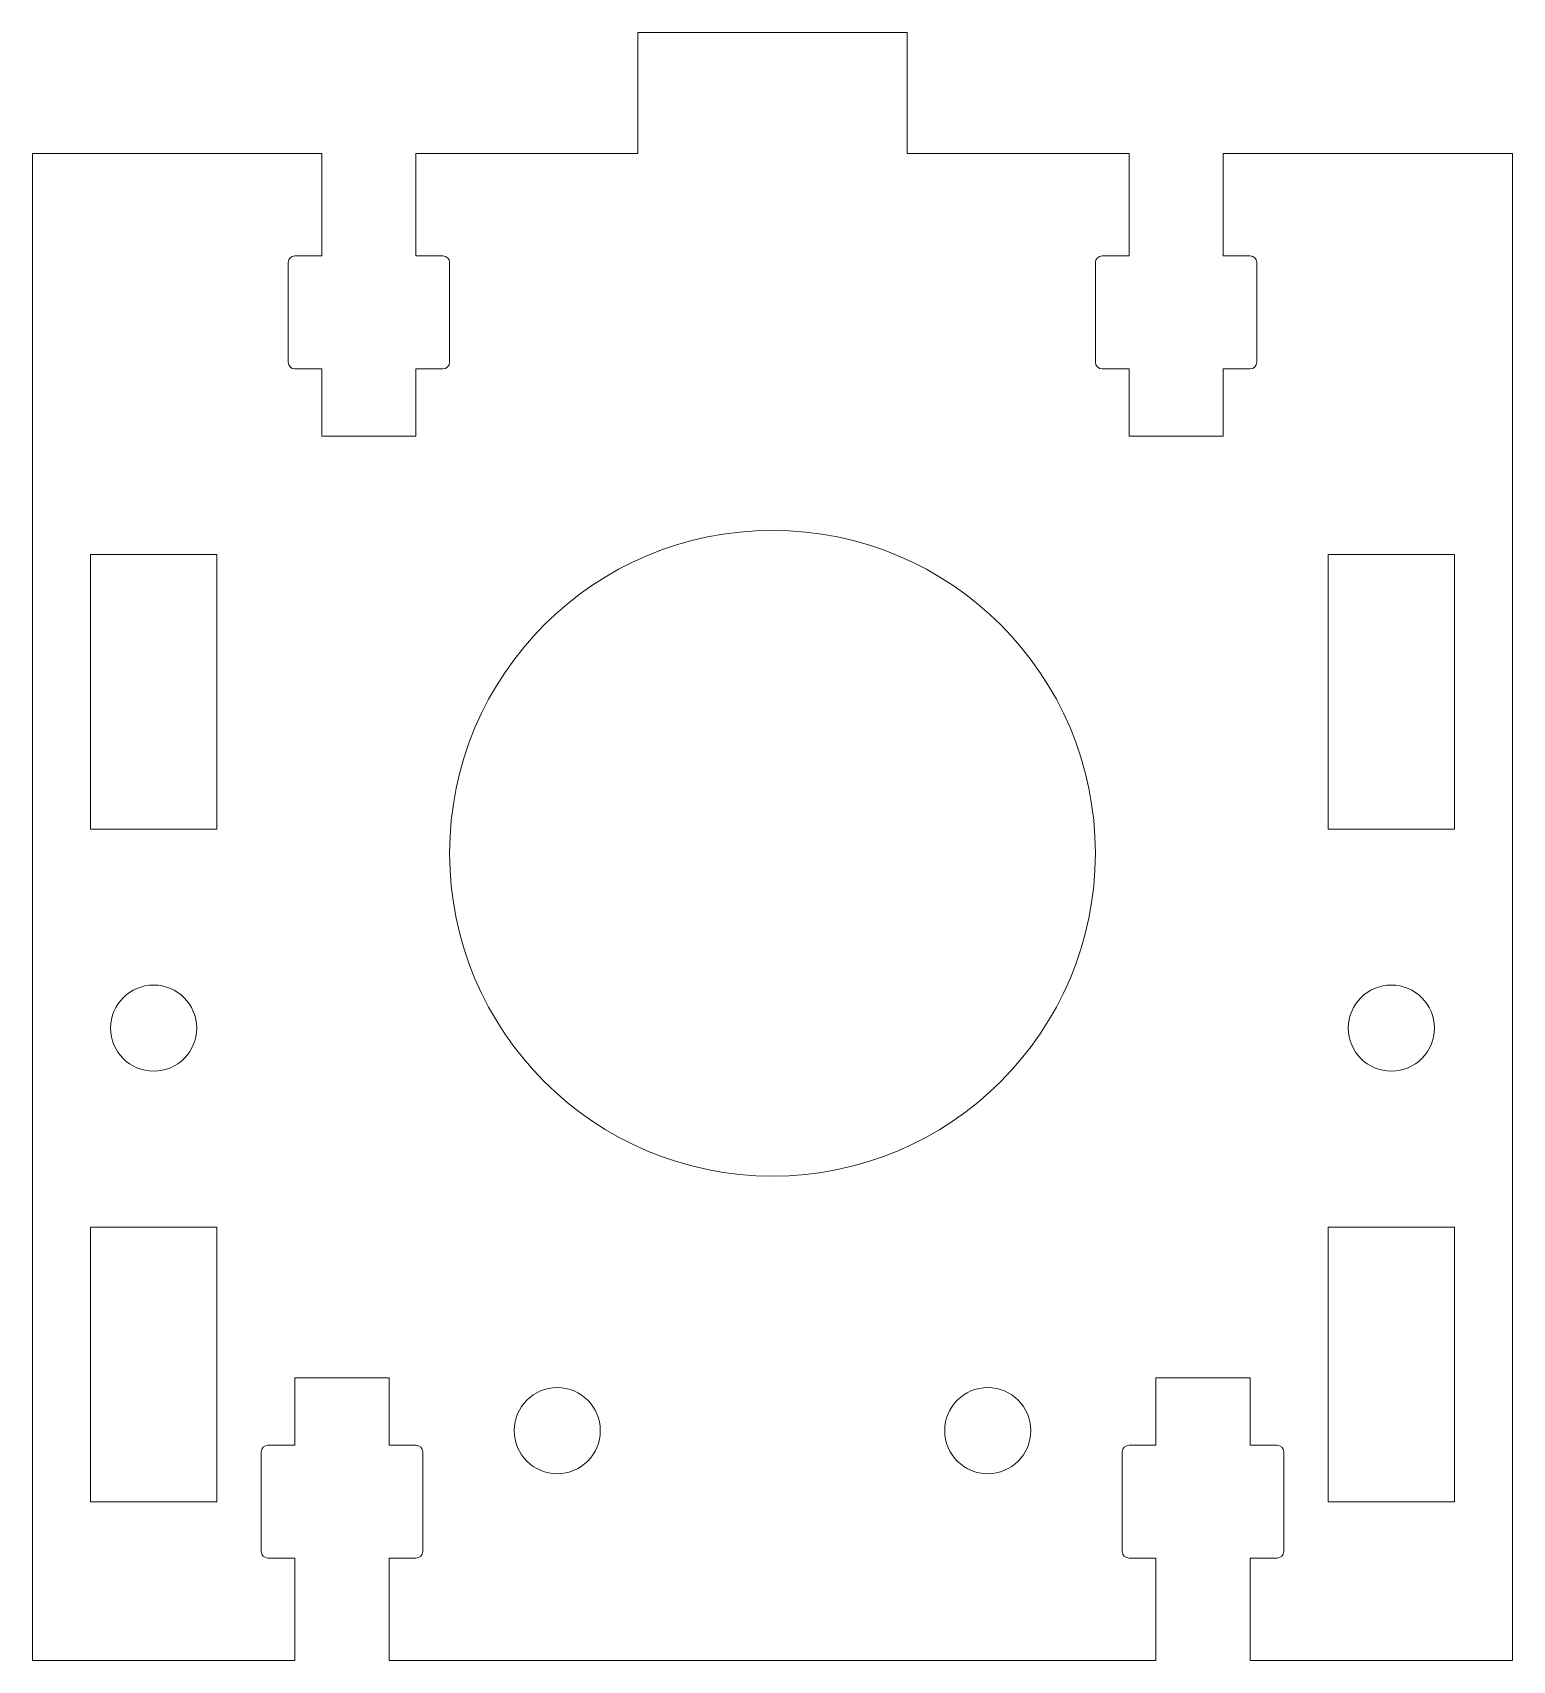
# Model space of a CAD drawing. Header units: millimetres. Extents: x -27.5 to 27.5, y -28 to 32.5.
import ezdxf

# ---------------------------------------------------------------- set-up
doc = ezdxf.new("R2010")
doc.units = ezdxf.units.MM

msp = doc.modelspace()

# ---------------------------------------------------------------- linework, layer by layer
at = {"color": 7, "linetype": 'Continuous', "lineweight": 15}
for p, q in [((5, 32.5), (-5, 32.5)), ((-5, 32.5), (-5, 28)), ((5, 28), (5, 32.5)), ((-16.75, 28), (-27.5, 28)), ((-27.5, 28), (-27.5, -28)), ((-16.75, 28), (-16.75, 24.2)), ((-5, 28), (-13.25, 28)), ((-13.25, 24.2), (-13.25, 28)), ((13.25, 28), (5, 28)), ((13.25, 28), (13.25, 24.2)), ((27.5, 28), (16.75, 28)), ((16.75, 24.2), (16.75, 28)), ((27.5, -28), (27.5, 28)), ((-16.75, 24.2), (-17.75, 24.2)), ((-12.25, 24.2), (-13.25, 24.2)), ((13.25, 24.2), (12.25, 24.2)), ((17.75, 24.2), (16.75, 24.2)), ((-18, 23.95), (-18, 20.25)), ((-12, 20.25), (-12, 23.95)), ((12, 23.95), (12, 20.25)), ((18, 20.25), (18, 23.95)), ((-17.75, 20), (-16.75, 20)), ((-16.75, 20), (-16.75, 17.5)), ((-13.25, 20), (-12.25, 20)), ((-13.25, 17.5), (-13.25, 20)), ((12.25, 20), (13.25, 20)), ((13.25, 20), (13.25, 17.5)), ((16.75, 20), (17.75, 20)), ((16.75, 17.5), (16.75, 20)), ((-16.75, 17.5), (-13.25, 17.5)), ((13.25, 17.5), (16.75, 17.5)), ((-25.35, 13.1), (-25.35, 2.9)), ((-20.65, 13.1), (-25.35, 13.1)), ((-20.65, 2.9), (-20.65, 13.1)), ((20.65, 13.1), (20.65, 2.9)), ((25.35, 13.1), (20.65, 13.1)), ((25.35, 2.9), (25.35, 13.1)), ((-25.35, 2.9), (-20.65, 2.9)), ((20.65, 2.9), (25.35, 2.9)), ((-25.35, -11.9), (-25.35, -22.1)), ((-20.65, -11.9), (-25.35, -11.9)), ((-20.65, -22.1), (-20.65, -11.9)), ((20.65, -11.9), (20.65, -22.1)), ((25.35, -11.9), (20.65, -11.9)), ((25.35, -22.1), (25.35, -11.9)), ((-17.75, -17.5), (-17.75, -20)), ((-14.25, -17.5), (-17.75, -17.5)), ((-14.25, -20), (-14.25, -17.5)), ((14.25, -17.5), (14.25, -20)), ((17.75, -17.5), (14.25, -17.5)), ((17.75, -20), (17.75, -17.5)), ((-19, -20.25), (-19, -23.95)), ((-17.75, -20), (-18.75, -20)), ((-13.25, -20), (-14.25, -20)), ((-13, -23.95), (-13, -20.25)), ((13, -20.25), (13, -23.95)), ((14.25, -20), (13.25, -20)), ((18.75, -20), (17.75, -20)), ((19, -23.95), (19, -20.25)), ((-25.35, -22.1), (-20.65, -22.1)), ((20.65, -22.1), (25.35, -22.1)), ((-18.75, -24.2), (-17.75, -24.2)), ((-17.75, -24.2), (-17.75, -28)), ((-14.25, -28), (-14.25, -24.2)), ((-14.25, -24.2), (-13.25, -24.2)), ((13.25, -24.2), (14.25, -24.2)), ((14.25, -24.2), (14.25, -28)), ((17.75, -24.2), (18.75, -24.2)), ((17.75, -28), (17.75, -24.2)), ((-27.5, -28), (-17.75, -28)), ((-14.25, -28), (14.25, -28)), ((17.75, -28), (27.5, -28))]:
    msp.add_line(p, q, dxfattribs=at)
for centre, radius in [((0, 2), 12), ((-23, -4.5), 1.6), ((23, -4.5), 1.6), ((-8, -19.46), 1.6), ((8, -19.46), 1.6)]:
    msp.add_circle(centre, radius, dxfattribs=at)
for centre, start, end in [((-17.75, 23.95), 90, 180), ((-12.25, 23.95), 0, 90), ((12.25, 23.95), 90, 180), ((17.75, 23.95), 0, 90), ((-17.75, 20.25), 180, 270), ((-12.25, 20.25), 270, 0), ((12.25, 20.25), 180, 270), ((17.75, 20.25), 270, 0), ((-18.75, -20.25), 90, 180), ((-13.25, -20.25), 0, 90), ((13.25, -20.25), 90, 180), ((18.75, -20.25), 0, 90), ((-18.75, -23.95), 180, 270), ((-13.25, -23.95), 270, 0), ((13.25, -23.95), 180, 270), ((18.75, -23.95), 270, 0)]:
    msp.add_arc(centre, 0.25, start, end, dxfattribs=at)

doc.saveas('drawing.dxf')
